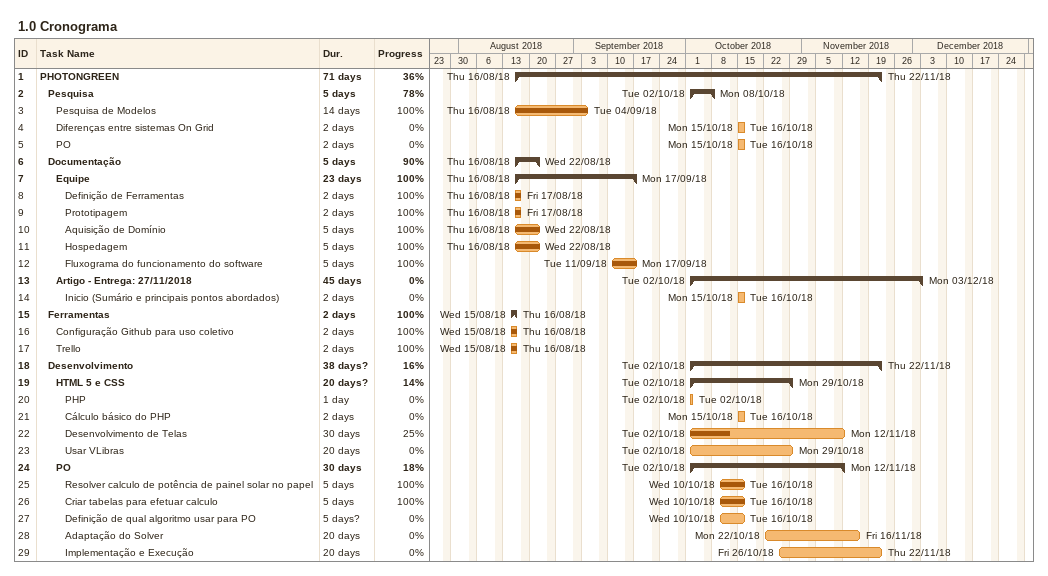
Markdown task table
1.0 Cronograma

| ID | Level | Task | Duration | Start | Finish | % complete |
|---|---|---|---|---|---|---|
| 1 | 1 | **PHOTONGREEN** | 71d | 2018-08-16 | 2018-11-22 | 36 |
| 2 | 2 | **Pesquisa** | 5d | 2018-10-02 | 2018-10-08 | 78 |
| 3 | 3 | Pesquisa de Modelos | 14d | 2018-08-16 | 2018-09-04 | 100 |
| 4 | 3 | Diferenças entre sistemas On Grid | 2d | 2018-10-15 | 2018-10-16 | 0 |
| 5 | 3 | PO | 2d | 2018-10-15 | 2018-10-16 | 0 |
| 6 | 2 | **Documentação** | 5d | 2018-08-16 | 2018-08-22 | 90 |
| 7 | 3 | **Equipe** | 23d | 2018-08-16 | 2018-09-17 | 100 |
| 8 | 4 | Definição de Ferramentas | 2d | 2018-08-16 | 2018-08-17 | 100 |
| 9 | 4 | Prototipagem | 2d | 2018-08-16 | 2018-08-17 | 100 |
| 10 | 4 | Aquisição de Domínio | 5d | 2018-08-16 | 2018-08-22 | 100 |
| 11 | 4 | Hospedagem | 5d | 2018-08-16 | 2018-08-22 | 100 |
| 12 | 4 | Fluxograma do funcionamento do software | 5d | 2018-09-11 | 2018-09-17 | 100 |
| 13 | 3 | **Artigo - Entrega: 27/11/2018** | 45d | 2018-10-02 | 2018-12-03 | 0 |
| 14 | 4 | Inicio (Sumário e principais pontos abordados) | 2d | 2018-10-15 | 2018-10-16 | 0 |
| 15 | 2 | **Ferramentas** | 2d | 2018-08-15 | 2018-08-16 | 100 |
| 16 | 3 | Configuração Github para uso coletivo | 2d | 2018-08-15 | 2018-08-16 | 100 |
| 17 | 3 | Trello | 2d | 2018-08-15 | 2018-08-16 | 100 |
| 18 | 2 | **Desenvolvimento** | 38d? | 2018-10-02 | 2018-11-22 | 16 |
| 19 | 3 | **HTML 5 e CSS** | 20d? | 2018-10-02 | 2018-10-29 | 14 |
| 20 | 4 | PHP | 1d | 2018-10-02 | 2018-10-02 | 0 |
| 21 | 4 | Cálculo básico do PHP | 2d | 2018-10-15 | 2018-10-16 | 0 |
| 22 | 4 | Desenvolvimento de Telas | 30d | 2018-10-02 | 2018-11-12 | 25 |
| 23 | 4 | Usar VLibras | 20d | 2018-10-02 | 2018-10-29 | 0 |
| 24 | 3 | **PO** | 30d | 2018-10-02 | 2018-11-12 | 18 |
| 25 | 4 | Resolver calculo de potência de painel solar no papel | 5d | 2018-10-10 | 2018-10-16 | 100 |
| 26 | 4 | Criar tabelas para efetuar calculo | 5d | 2018-10-10 | 2018-10-16 | 100 |
| 27 | 4 | Definição de qual algoritmo usar para PO | 5d? | 2018-10-10 | 2018-10-16 | 0 |
| 28 | 4 | Adaptação do Solver | 20d | 2018-10-22 | 2018-11-16 | 0 |
| 29 | 4 | Implementação e Execução | 20d | 2018-10-26 | 2018-11-22 | 0 |
